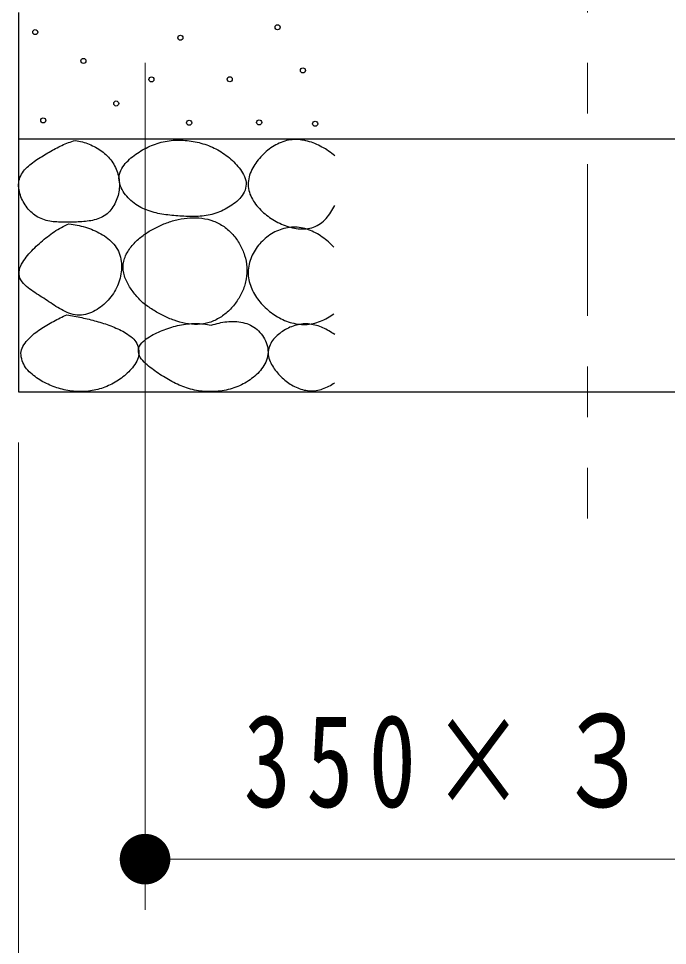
# Model space of a CAD drawing. Units: millimetres on the paper. Extents: x -365 to 0, y -61 to 257.
# Drawn here: x -59.78 to -46.95, y 174.78 to 193.1 of the extents above; entities that cross this region are included whole.
import ezdxf

# ---------------------------------------------------------------- set-up
doc = ezdxf.new("R2010")
doc.units = ezdxf.units.MM
doc.linetypes.add('USER2', pattern=[6, 3, -1, 1, -1])
doc.layers.add('1_20', color=7, linetype='Continuous', lineweight=13)
doc.styles.add('ＭＳ ゴシック', font='')
doc.styles.get('ＭＳ ゴシック').set_extended_font_data('MS Gothic')

# ---------------------------------------------------------------- blocks, each defined once
blk = doc.blocks.new('filled_dot')
at = {"color": 0, "linetype": 'Continuous', "lineweight": -2, "const_width": 1.25}
blk.add_lwpolyline([(-0.625, 0, 1), (0.625, 0, 1)], format="xyb", close=True, dxfattribs=at)

msp = doc.modelspace()

# ---------------------------------------------------------------- linework, layer by layer
at = {"layer": '1_20', "linetype": 'USER2'}
msp.add_line((-48.527, 232.223), (-48.527, 183.223), dxfattribs=at)
at = {"layer": '1_20', "lineweight": 25}
for p, q in [((-59.777, 193.223), (-59.777, 185.723)), ((-59.777, 190.723), (-37.277, 190.723)), ((-59.777, 185.723), (-37.277, 185.723))]:
    msp.add_line(p, q, dxfattribs=at)
at = {"layer": '1_20'}
for p, q in [((-57.277, 192.223), (-57.277, 175.49)), ((-59.777, 184.723), (-59.777, 166.468)), ((-39.777, 176.49), (-57.277, 176.49))]:
    msp.add_line(p, q, dxfattribs=at)
at = {"layer": '1_20', "lineweight": 25}
for centre in [(-59.447, 192.832), (-54.656, 192.928), (-56.579, 192.721), (-58.496, 192.262), (-55.602, 191.901), (-54.156, 192.076), (-57.15, 191.897), (-57.847, 191.422), (-59.288, 191.089), (-56.405, 191.042), (-55.021, 191.049), (-53.913, 191.022)]:
    msp.add_circle(centre, 0.05, dxfattribs=at)
for points, knots in [([(-58.655, 190.693), (-58.7, 190.679), (-58.745, 190.665), (-58.789, 190.649), (-58.834, 190.632), (-58.877, 190.614), (-58.92, 190.594), (-58.963, 190.574), (-59.005, 190.553), (-59.047, 190.531), (-59.089, 190.509), (-59.13, 190.486), (-59.171, 190.462), (-59.212, 190.438), (-59.253, 190.414), (-59.293, 190.389), (-59.333, 190.365), (-59.374, 190.34), (-59.413, 190.313), (-59.452, 190.287), (-59.492, 190.26), (-59.528, 190.231), (-59.565, 190.201), (-59.602, 190.17), (-59.634, 190.136), (-59.666, 190.101), (-59.697, 190.064), (-59.72, 190.023), (-59.742, 189.983), (-59.76, 189.937), (-59.769, 189.891), (-59.778, 189.846), (-59.778, 189.796), (-59.773, 189.75), (-59.769, 189.703), (-59.757, 189.656), (-59.742, 189.612), (-59.728, 189.567), (-59.708, 189.523), (-59.686, 189.482), (-59.663, 189.44), (-59.637, 189.4), (-59.608, 189.363), (-59.579, 189.326), (-59.547, 189.29), (-59.511, 189.259), (-59.476, 189.229), (-59.437, 189.2), (-59.396, 189.177), (-59.355, 189.155), (-59.31, 189.137), (-59.266, 189.122), (-59.221, 189.108), (-59.174, 189.099), (-59.127, 189.091), (-59.081, 189.084), (-59.033, 189.081), (-58.986, 189.078), (-58.939, 189.076), (-58.891, 189.076), (-58.844, 189.076), (-58.797, 189.076), (-58.749, 189.077), (-58.702, 189.078), (-58.655, 189.079), (-58.608, 189.08), (-58.56, 189.083), (-58.513, 189.086), (-58.466, 189.089), (-58.419, 189.095), (-58.372, 189.102), (-58.325, 189.109), (-58.28, 189.121), (-58.234, 189.133), (-58.188, 189.148), (-58.146, 189.168), (-58.104, 189.189), (-58.062, 189.214), (-58.027, 189.244), (-57.991, 189.274), (-57.958, 189.311), (-57.931, 189.348), (-57.903, 189.386), (-57.879, 189.428), (-57.859, 189.471), (-57.839, 189.513), (-57.823, 189.559), (-57.811, 189.604), (-57.799, 189.65), (-57.791, 189.697), (-57.786, 189.744), (-57.782, 189.791), (-57.782, 189.839), (-57.786, 189.885), (-57.791, 189.932), (-57.8, 189.979), (-57.812, 190.025), (-57.825, 190.07), (-57.842, 190.115), (-57.863, 190.157), (-57.883, 190.2), (-57.907, 190.241), (-57.935, 190.279), (-57.962, 190.317), (-57.993, 190.354), (-58.027, 190.387), (-58.06, 190.42), (-58.096, 190.451), (-58.134, 190.479), (-58.172, 190.507), (-58.213, 190.533), (-58.254, 190.556), (-58.295, 190.579), (-58.338, 190.599), (-58.382, 190.617), (-58.426, 190.634), (-58.471, 190.65), (-58.516, 190.662), (-58.562, 190.675), (-58.608, 190.684), (-58.655, 190.693)], [0, 0, 0, 0, 1, 1, 1, 2, 2, 2, 3, 3, 3, 4, 4, 4, 5, 5, 5, 6, 6, 6, 7, 7, 7, 8, 8, 8, 9, 9, 9, 10, 10, 10, 11, 11, 11, 12, 12, 12, 13, 13, 13, 14, 14, 14, 15, 15, 15, 16, 16, 16, 17, 17, 17, 18, 18, 18, 19, 19, 19, 20, 20, 20, 21, 21, 21, 22, 22, 22, 23, 23, 23, 24, 24, 24, 25, 25, 25, 26, 26, 26, 27, 27, 27, 28, 28, 28, 29, 29, 29, 30, 30, 30, 31, 31, 31, 32, 32, 32, 33, 33, 33, 34, 34, 34, 35, 35, 35, 36, 36, 36, 37, 37, 37, 38, 38, 38, 39, 39, 39, 40, 40, 40, 40]), ([(-56.683, 190.698), (-56.736, 190.694), (-56.789, 190.689), (-56.842, 190.68), (-56.894, 190.672), (-56.946, 190.659), (-56.997, 190.645), (-57.048, 190.63), (-57.098, 190.611), (-57.147, 190.591), (-57.196, 190.571), (-57.244, 190.548), (-57.29, 190.523), (-57.337, 190.498), (-57.383, 190.471), (-57.427, 190.441), (-57.471, 190.412), (-57.515, 190.38), (-57.555, 190.346), (-57.595, 190.311), (-57.634, 190.274), (-57.667, 190.233), (-57.701, 190.193), (-57.733, 190.148), (-57.754, 190.1), (-57.775, 190.052), (-57.79, 189.998), (-57.792, 189.947), (-57.793, 189.895), (-57.78, 189.84), (-57.763, 189.791), (-57.745, 189.742), (-57.717, 189.695), (-57.687, 189.651), (-57.657, 189.608), (-57.622, 189.567), (-57.584, 189.53), (-57.547, 189.493), (-57.505, 189.459), (-57.462, 189.429), (-57.418, 189.399), (-57.371, 189.373), (-57.323, 189.35), (-57.276, 189.327), (-57.226, 189.308), (-57.175, 189.292), (-57.125, 189.275), (-57.073, 189.263), (-57.021, 189.251), (-56.969, 189.24), (-56.917, 189.232), (-56.864, 189.225), (-56.812, 189.217), (-56.759, 189.212), (-56.706, 189.207), (-56.653, 189.202), (-56.6, 189.198), (-56.547, 189.195), (-56.494, 189.192), (-56.441, 189.188), (-56.388, 189.187), (-56.335, 189.186), (-56.282, 189.186), (-56.229, 189.189), (-56.176, 189.193), (-56.123, 189.198), (-56.071, 189.206), (-56.018, 189.215), (-55.966, 189.227), (-55.915, 189.242), (-55.865, 189.257), (-55.815, 189.276), (-55.766, 189.297), (-55.718, 189.319), (-55.67, 189.343), (-55.625, 189.37), (-55.579, 189.398), (-55.535, 189.427), (-55.494, 189.461), (-55.453, 189.495), (-55.413, 189.531), (-55.38, 189.572), (-55.348, 189.613), (-55.316, 189.66), (-55.299, 189.708), (-55.282, 189.757), (-55.275, 189.814), (-55.28, 189.865), (-55.285, 189.916), (-55.306, 189.968), (-55.329, 190.016), (-55.351, 190.063), (-55.383, 190.107), (-55.415, 190.149), (-55.447, 190.191), (-55.484, 190.23), (-55.521, 190.268), (-55.559, 190.305), (-55.599, 190.34), (-55.641, 190.373), (-55.682, 190.406), (-55.726, 190.437), (-55.771, 190.465), (-55.816, 190.493), (-55.862, 190.519), (-55.91, 190.542), (-55.958, 190.565), (-56.007, 190.585), (-56.057, 190.603), (-56.107, 190.621), (-56.158, 190.636), (-56.209, 190.649), (-56.261, 190.662), (-56.313, 190.672), (-56.366, 190.68), (-56.418, 190.687), (-56.471, 190.693), (-56.524, 190.696), (-56.577, 190.699), (-56.63, 190.698), (-56.683, 190.698)], [0, 0, 0, 0, 1, 1, 1, 2, 2, 2, 3, 3, 3, 4, 4, 4, 5, 5, 5, 6, 6, 6, 7, 7, 7, 8, 8, 8, 9, 9, 9, 10, 10, 10, 11, 11, 11, 12, 12, 12, 13, 13, 13, 14, 14, 14, 15, 15, 15, 16, 16, 16, 17, 17, 17, 18, 18, 18, 19, 19, 19, 20, 20, 20, 21, 21, 21, 22, 22, 22, 23, 23, 23, 24, 24, 24, 25, 25, 25, 26, 26, 26, 27, 27, 27, 28, 28, 28, 29, 29, 29, 30, 30, 30, 31, 31, 31, 32, 32, 32, 33, 33, 33, 34, 34, 34, 35, 35, 35, 36, 36, 36, 37, 37, 37, 38, 38, 38, 39, 39, 39, 40, 40, 40, 40]), ([(-53.527, 190.388), (-53.567, 190.42), (-53.606, 190.453), (-53.648, 190.482), (-53.69, 190.511), (-53.734, 190.538), (-53.779, 190.562), (-53.824, 190.587), (-53.87, 190.609), (-53.917, 190.628), (-53.964, 190.647), (-54.013, 190.664), (-54.062, 190.677), (-54.112, 190.69), (-54.162, 190.7), (-54.213, 190.705), (-54.264, 190.71), (-54.315, 190.711), (-54.366, 190.707), (-54.417, 190.702), (-54.468, 190.692), (-54.516, 190.678), (-54.565, 190.664), (-54.613, 190.644), (-54.659, 190.621), (-54.704, 190.599), (-54.748, 190.572), (-54.79, 190.543), (-54.832, 190.514), (-54.872, 190.481), (-54.909, 190.447), (-54.947, 190.412), (-54.983, 190.375), (-55.016, 190.337), (-55.049, 190.298), (-55.081, 190.257), (-55.108, 190.214), (-55.136, 190.172), (-55.161, 190.127), (-55.181, 190.08), (-55.201, 190.033), (-55.219, 189.984), (-55.228, 189.934), (-55.237, 189.884), (-55.24, 189.832), (-55.236, 189.781), (-55.232, 189.731), (-55.219, 189.68), (-55.202, 189.633), (-55.184, 189.585), (-55.16, 189.539), (-55.134, 189.495), (-55.107, 189.452), (-55.075, 189.411), (-55.042, 189.373), (-55.009, 189.334), (-54.972, 189.298), (-54.934, 189.264), (-54.896, 189.231), (-54.855, 189.199), (-54.813, 189.17), (-54.771, 189.141), (-54.727, 189.114), (-54.683, 189.09), (-54.638, 189.065), (-54.591, 189.043), (-54.544, 189.024), (-54.497, 189.005), (-54.448, 188.988), (-54.399, 188.975), (-54.35, 188.962), (-54.299, 188.952), (-54.248, 188.947), (-54.198, 188.942), (-54.146, 188.941), (-54.095, 188.946), (-54.045, 188.951), (-53.993, 188.961), (-53.946, 188.979), (-53.899, 188.996), (-53.852, 189.021), (-53.811, 189.05), (-53.769, 189.079), (-53.731, 189.115), (-53.697, 189.152), (-53.662, 189.189), (-53.631, 189.23), (-53.603, 189.273), (-53.574, 189.315), (-53.551, 189.361), (-53.527, 189.406)], [0, 0, 0, 0, 1, 1, 1, 2, 2, 2, 3, 3, 3, 4, 4, 4, 5, 5, 5, 6, 6, 6, 7, 7, 7, 8, 8, 8, 9, 9, 9, 10, 10, 10, 11, 11, 11, 12, 12, 12, 13, 13, 13, 14, 14, 14, 15, 15, 15, 16, 16, 16, 17, 17, 17, 18, 18, 18, 19, 19, 19, 20, 20, 20, 21, 21, 21, 22, 22, 22, 23, 23, 23, 24, 24, 24, 25, 25, 25, 26, 26, 26, 27, 27, 27, 28, 28, 28, 29, 29, 29, 30, 30, 30, 30]), ([(-58.781, 189.046), (-58.832, 189.023), (-58.882, 189), (-58.931, 188.974), (-58.979, 188.947), (-59.027, 188.918), (-59.073, 188.888), (-59.119, 188.857), (-59.164, 188.824), (-59.207, 188.79), (-59.251, 188.756), (-59.293, 188.72), (-59.335, 188.684), (-59.377, 188.648), (-59.418, 188.61), (-59.457, 188.572), (-59.497, 188.533), (-59.536, 188.493), (-59.572, 188.451), (-59.608, 188.409), (-59.644, 188.366), (-59.673, 188.32), (-59.703, 188.274), (-59.734, 188.224), (-59.749, 188.173), (-59.764, 188.121), (-59.773, 188.06), (-59.762, 188.009), (-59.751, 187.958), (-59.715, 187.908), (-59.681, 187.866), (-59.647, 187.824), (-59.601, 187.79), (-59.557, 187.756), (-59.514, 187.722), (-59.467, 187.692), (-59.421, 187.661), (-59.374, 187.631), (-59.327, 187.602), (-59.281, 187.572), (-59.234, 187.542), (-59.188, 187.511), (-59.142, 187.481), (-59.095, 187.45), (-59.05, 187.419), (-59.002, 187.39), (-58.955, 187.362), (-58.907, 187.333), (-58.857, 187.31), (-58.807, 187.287), (-58.755, 187.265), (-58.701, 187.254), (-58.648, 187.242), (-58.591, 187.237), (-58.536, 187.242), (-58.482, 187.246), (-58.427, 187.261), (-58.375, 187.279), (-58.323, 187.297), (-58.273, 187.323), (-58.226, 187.352), (-58.179, 187.381), (-58.134, 187.414), (-58.093, 187.451), (-58.051, 187.487), (-58.012, 187.527), (-57.977, 187.57), (-57.941, 187.612), (-57.909, 187.658), (-57.881, 187.705), (-57.853, 187.752), (-57.828, 187.803), (-57.808, 187.854), (-57.788, 187.906), (-57.772, 187.959), (-57.761, 188.013), (-57.75, 188.067), (-57.743, 188.123), (-57.742, 188.178), (-57.741, 188.233), (-57.744, 188.289), (-57.754, 188.343), (-57.765, 188.397), (-57.781, 188.452), (-57.804, 188.501), (-57.828, 188.551), (-57.859, 188.598), (-57.894, 188.641), (-57.928, 188.683), (-57.97, 188.721), (-58.013, 188.756), (-58.056, 188.79), (-58.103, 188.82), (-58.151, 188.848), (-58.199, 188.875), (-58.25, 188.899), (-58.3, 188.92), (-58.351, 188.942), (-58.404, 188.96), (-58.457, 188.976), (-58.51, 188.993), (-58.564, 189.006), (-58.618, 189.018), (-58.672, 189.029), (-58.727, 189.038), (-58.781, 189.046)], [0, 0, 0, 0, 1, 1, 1, 2, 2, 2, 3, 3, 3, 4, 4, 4, 5, 5, 5, 6, 6, 6, 7, 7, 7, 8, 8, 8, 9, 9, 9, 10, 10, 10, 11, 11, 11, 12, 12, 12, 13, 13, 13, 14, 14, 14, 15, 15, 15, 16, 16, 16, 17, 17, 17, 18, 18, 18, 19, 19, 19, 20, 20, 20, 21, 21, 21, 22, 22, 22, 23, 23, 23, 24, 24, 24, 25, 25, 25, 26, 26, 26, 27, 27, 27, 28, 28, 28, 29, 29, 29, 30, 30, 30, 31, 31, 31, 32, 32, 32, 33, 33, 33, 34, 34, 34, 35, 35, 35, 35]), ([(-57.319, 187.481), (-57.255, 187.435), (-57.191, 187.389), (-57.124, 187.347), (-57.057, 187.306), (-56.989, 187.266), (-56.918, 187.231), (-56.848, 187.196), (-56.775, 187.164), (-56.701, 187.138), (-56.627, 187.112), (-56.551, 187.089), (-56.474, 187.075), (-56.397, 187.062), (-56.317, 187.053), (-56.239, 187.056), (-56.161, 187.059), (-56.08, 187.071), (-56.006, 187.094), (-55.932, 187.117), (-55.859, 187.152), (-55.792, 187.193), (-55.726, 187.234), (-55.664, 187.285), (-55.608, 187.34), (-55.552, 187.395), (-55.5, 187.456), (-55.456, 187.521), (-55.412, 187.586), (-55.373, 187.656), (-55.343, 187.728), (-55.313, 187.8), (-55.289, 187.877), (-55.276, 187.954), (-55.263, 188.031), (-55.259, 188.112), (-55.265, 188.19), (-55.27, 188.268), (-55.287, 188.347), (-55.31, 188.421), (-55.333, 188.496), (-55.365, 188.57), (-55.403, 188.638), (-55.442, 188.706), (-55.488, 188.772), (-55.539, 188.83), (-55.591, 188.889), (-55.651, 188.944), (-55.714, 188.988), (-55.778, 189.033), (-55.85, 189.071), (-55.923, 189.099), (-55.996, 189.126), (-56.074, 189.145), (-56.152, 189.155), (-56.229, 189.166), (-56.309, 189.167), (-56.388, 189.163), (-56.466, 189.158), (-56.545, 189.146), (-56.621, 189.129), (-56.698, 189.113), (-56.774, 189.09), (-56.848, 189.063), (-56.922, 189.036), (-56.994, 189.004), (-57.064, 188.968), (-57.134, 188.933), (-57.203, 188.893), (-57.268, 188.848), (-57.332, 188.803), (-57.395, 188.754), (-57.451, 188.7), (-57.507, 188.645), (-57.562, 188.585), (-57.603, 188.519), (-57.644, 188.453), (-57.682, 188.379), (-57.698, 188.304), (-57.714, 188.229), (-57.712, 188.145), (-57.698, 188.07), (-57.683, 187.994), (-57.647, 187.92), (-57.611, 187.851), (-57.574, 187.782), (-57.526, 187.718), (-57.478, 187.656), (-57.429, 187.594), (-57.374, 187.538), (-57.319, 187.481)], [0, 0, 0, 0, 1, 1, 1, 2, 2, 2, 3, 3, 3, 4, 4, 4, 5, 5, 5, 6, 6, 6, 7, 7, 7, 8, 8, 8, 9, 9, 9, 10, 10, 10, 11, 11, 11, 12, 12, 12, 13, 13, 13, 14, 14, 14, 15, 15, 15, 16, 16, 16, 17, 17, 17, 18, 18, 18, 19, 19, 19, 20, 20, 20, 21, 21, 21, 22, 22, 22, 23, 23, 23, 24, 24, 24, 25, 25, 25, 26, 26, 26, 27, 27, 27, 28, 28, 28, 29, 29, 29, 30, 30, 30, 30]), ([(-53.543, 188.582), (-53.579, 188.619), (-53.614, 188.655), (-53.653, 188.689), (-53.691, 188.722), (-53.732, 188.754), (-53.773, 188.783), (-53.815, 188.812), (-53.859, 188.839), (-53.904, 188.863), (-53.949, 188.887), (-53.996, 188.908), (-54.043, 188.926), (-54.091, 188.943), (-54.141, 188.957), (-54.191, 188.966), (-54.241, 188.975), (-54.293, 188.979), (-54.343, 188.978), (-54.394, 188.978), (-54.446, 188.971), (-54.495, 188.96), (-54.545, 188.95), (-54.594, 188.934), (-54.641, 188.915), (-54.688, 188.896), (-54.734, 188.872), (-54.778, 188.846), (-54.821, 188.819), (-54.863, 188.789), (-54.902, 188.756), (-54.94, 188.723), (-54.977, 188.687), (-55.01, 188.649), (-55.044, 188.61), (-55.074, 188.569), (-55.101, 188.526), (-55.128, 188.482), (-55.152, 188.437), (-55.172, 188.39), (-55.192, 188.343), (-55.208, 188.294), (-55.219, 188.244), (-55.23, 188.195), (-55.237, 188.143), (-55.238, 188.093), (-55.239, 188.042), (-55.234, 187.99), (-55.224, 187.94), (-55.215, 187.891), (-55.2, 187.841), (-55.181, 187.794), (-55.163, 187.746), (-55.14, 187.7), (-55.114, 187.656), (-55.089, 187.612), (-55.06, 187.57), (-55.028, 187.53), (-54.997, 187.49), (-54.963, 187.451), (-54.927, 187.415), (-54.891, 187.379), (-54.853, 187.345), (-54.813, 187.313), (-54.773, 187.281), (-54.731, 187.252), (-54.688, 187.225), (-54.644, 187.198), (-54.599, 187.173), (-54.553, 187.152), (-54.507, 187.131), (-54.459, 187.112), (-54.41, 187.097), (-54.361, 187.083), (-54.311, 187.071), (-54.261, 187.064), (-54.211, 187.057), (-54.159, 187.054), (-54.108, 187.056), (-54.057, 187.057), (-54.006, 187.064), (-53.956, 187.075), (-53.907, 187.085), (-53.858, 187.101), (-53.81, 187.119), (-53.763, 187.138), (-53.716, 187.16), (-53.672, 187.185), (-53.627, 187.209), (-53.585, 187.238), (-53.543, 187.267)], [0, 0, 0, 0, 1, 1, 1, 2, 2, 2, 3, 3, 3, 4, 4, 4, 5, 5, 5, 6, 6, 6, 7, 7, 7, 8, 8, 8, 9, 9, 9, 10, 10, 10, 11, 11, 11, 12, 12, 12, 13, 13, 13, 14, 14, 14, 15, 15, 15, 16, 16, 16, 17, 17, 17, 18, 18, 18, 19, 19, 19, 20, 20, 20, 21, 21, 21, 22, 22, 22, 23, 23, 23, 24, 24, 24, 25, 25, 25, 26, 26, 26, 27, 27, 27, 28, 28, 28, 29, 29, 29, 30, 30, 30, 30]), ([(-58.822, 187.249), (-58.912, 187.206), (-59.002, 187.163), (-59.089, 187.116), (-59.176, 187.068), (-59.264, 187.019), (-59.345, 186.962), (-59.426, 186.905), (-59.512, 186.847), (-59.576, 186.774), (-59.64, 186.7), (-59.713, 186.61), (-59.727, 186.521), (-59.74, 186.431), (-59.704, 186.32), (-59.658, 186.238), (-59.612, 186.155), (-59.529, 186.085), (-59.451, 186.024), (-59.374, 185.964), (-59.284, 185.915), (-59.194, 185.873), (-59.105, 185.832), (-59.009, 185.799), (-58.913, 185.775), (-58.817, 185.751), (-58.717, 185.735), (-58.618, 185.73), (-58.52, 185.726), (-58.418, 185.731), (-58.321, 185.748), (-58.224, 185.765), (-58.127, 185.794), (-58.035, 185.832), (-57.944, 185.87), (-57.855, 185.918), (-57.774, 185.975), (-57.693, 186.032), (-57.612, 186.096), (-57.551, 186.172), (-57.489, 186.248), (-57.419, 186.339), (-57.404, 186.429), (-57.388, 186.519), (-57.411, 186.633), (-57.457, 186.712), (-57.504, 186.79), (-57.602, 186.849), (-57.686, 186.901), (-57.769, 186.954), (-57.864, 186.99), (-57.956, 187.027), (-58.048, 187.063), (-58.144, 187.092), (-58.24, 187.119), (-58.335, 187.147), (-58.432, 187.17), (-58.529, 187.191), (-58.626, 187.213), (-58.724, 187.231), (-58.822, 187.249)], [0, 0, 0, 0, 1, 1, 1, 2, 2, 2, 3, 3, 3, 4, 4, 4, 5, 5, 5, 6, 6, 6, 7, 7, 7, 8, 8, 8, 9, 9, 9, 10, 10, 10, 11, 11, 11, 12, 12, 12, 13, 13, 13, 14, 14, 14, 15, 15, 15, 16, 16, 16, 17, 17, 17, 18, 18, 18, 19, 19, 19, 20, 20, 20, 20]), ([(-55.967, 187.042), (-56.019, 187.051), (-56.071, 187.06), (-56.124, 187.065), (-56.176, 187.071), (-56.229, 187.074), (-56.282, 187.074), (-56.335, 187.074), (-56.388, 187.071), (-56.44, 187.066), (-56.493, 187.06), (-56.545, 187.051), (-56.596, 187.041), (-56.648, 187.03), (-56.699, 187.017), (-56.75, 187.002), (-56.801, 186.987), (-56.851, 186.97), (-56.9, 186.951), (-56.95, 186.932), (-56.999, 186.912), (-57.046, 186.89), (-57.094, 186.867), (-57.141, 186.843), (-57.186, 186.814), (-57.23, 186.786), (-57.276, 186.757), (-57.312, 186.72), (-57.349, 186.683), (-57.39, 186.639), (-57.403, 186.592), (-57.416, 186.545), (-57.407, 186.485), (-57.389, 186.438), (-57.371, 186.392), (-57.33, 186.351), (-57.294, 186.312), (-57.259, 186.273), (-57.217, 186.24), (-57.176, 186.207), (-57.135, 186.174), (-57.091, 186.144), (-57.048, 186.114), (-57.004, 186.084), (-56.96, 186.055), (-56.915, 186.027), (-56.87, 185.999), (-56.825, 185.971), (-56.779, 185.946), (-56.733, 185.92), (-56.686, 185.896), (-56.638, 185.874), (-56.59, 185.852), (-56.541, 185.831), (-56.491, 185.814), (-56.442, 185.796), (-56.391, 185.781), (-56.34, 185.769), (-56.288, 185.756), (-56.236, 185.747), (-56.184, 185.74), (-56.132, 185.733), (-56.079, 185.729), (-56.026, 185.728), (-55.973, 185.727), (-55.92, 185.728), (-55.868, 185.732), (-55.815, 185.736), (-55.762, 185.743), (-55.711, 185.753), (-55.659, 185.762), (-55.607, 185.775), (-55.557, 185.79), (-55.506, 185.806), (-55.456, 185.824), (-55.408, 185.845), (-55.36, 185.867), (-55.313, 185.891), (-55.268, 185.918), (-55.223, 185.945), (-55.179, 185.976), (-55.138, 186.009), (-55.097, 186.042), (-55.057, 186.078), (-55.022, 186.117), (-54.987, 186.156), (-54.953, 186.198), (-54.927, 186.243), (-54.9, 186.288), (-54.876, 186.337), (-54.863, 186.388), (-54.849, 186.438), (-54.843, 186.493), (-54.846, 186.544), (-54.85, 186.596), (-54.863, 186.649), (-54.882, 186.698), (-54.9, 186.747), (-54.926, 186.795), (-54.956, 186.838), (-54.986, 186.881), (-55.022, 186.921), (-55.062, 186.955), (-55.101, 186.99), (-55.147, 187.019), (-55.193, 187.042), (-55.24, 187.066), (-55.292, 187.082), (-55.343, 187.094), (-55.394, 187.106), (-55.447, 187.112), (-55.5, 187.114), (-55.552, 187.117), (-55.606, 187.114), (-55.658, 187.109), (-55.711, 187.104), (-55.763, 187.095), (-55.814, 187.084), (-55.866, 187.073), (-55.917, 187.057), (-55.967, 187.042)], [0, 0, 0, 0, 1, 1, 1, 2, 2, 2, 3, 3, 3, 4, 4, 4, 5, 5, 5, 6, 6, 6, 7, 7, 7, 8, 8, 8, 9, 9, 9, 10, 10, 10, 11, 11, 11, 12, 12, 12, 13, 13, 13, 14, 14, 14, 15, 15, 15, 16, 16, 16, 17, 17, 17, 18, 18, 18, 19, 19, 19, 20, 20, 20, 21, 21, 21, 22, 22, 22, 23, 23, 23, 24, 24, 24, 25, 25, 25, 26, 26, 26, 27, 27, 27, 28, 28, 28, 29, 29, 29, 30, 30, 30, 31, 31, 31, 32, 32, 32, 33, 33, 33, 34, 34, 34, 35, 35, 35, 36, 36, 36, 37, 37, 37, 38, 38, 38, 39, 39, 39, 40, 40, 40, 40]), ([(-53.527, 186.855), (-53.564, 186.88), (-53.602, 186.905), (-53.64, 186.927), (-53.679, 186.95), (-53.719, 186.971), (-53.76, 186.989), (-53.801, 187.007), (-53.843, 187.023), (-53.886, 187.035), (-53.929, 187.047), (-53.973, 187.057), (-54.018, 187.062), (-54.062, 187.067), (-54.108, 187.068), (-54.152, 187.065), (-54.196, 187.062), (-54.241, 187.054), (-54.284, 187.043), (-54.328, 187.032), (-54.37, 187.017), (-54.411, 186.999), (-54.453, 186.982), (-54.493, 186.961), (-54.531, 186.938), (-54.569, 186.914), (-54.606, 186.888), (-54.64, 186.859), (-54.674, 186.83), (-54.706, 186.798), (-54.734, 186.763), (-54.762, 186.729), (-54.788, 186.691), (-54.806, 186.65), (-54.824, 186.61), (-54.838, 186.565), (-54.841, 186.521), (-54.845, 186.477), (-54.838, 186.431), (-54.827, 186.388), (-54.816, 186.345), (-54.796, 186.304), (-54.775, 186.264), (-54.754, 186.225), (-54.728, 186.188), (-54.701, 186.152), (-54.674, 186.116), (-54.644, 186.082), (-54.613, 186.05), (-54.583, 186.018), (-54.55, 185.987), (-54.515, 185.958), (-54.481, 185.93), (-54.445, 185.903), (-54.407, 185.879), (-54.369, 185.855), (-54.33, 185.832), (-54.289, 185.814), (-54.249, 185.796), (-54.206, 185.78), (-54.163, 185.768), (-54.12, 185.757), (-54.075, 185.749), (-54.031, 185.746), (-53.986, 185.743), (-53.941, 185.745), (-53.896, 185.751), (-53.852, 185.757), (-53.808, 185.769), (-53.766, 185.783), (-53.724, 185.797), (-53.682, 185.816), (-53.643, 185.836), (-53.603, 185.856), (-53.565, 185.881), (-53.527, 185.905)], [0, 0, 0, 0, 1, 1, 1, 2, 2, 2, 3, 3, 3, 4, 4, 4, 5, 5, 5, 6, 6, 6, 7, 7, 7, 8, 8, 8, 9, 9, 9, 10, 10, 10, 11, 11, 11, 12, 12, 12, 13, 13, 13, 14, 14, 14, 15, 15, 15, 16, 16, 16, 17, 17, 17, 18, 18, 18, 19, 19, 19, 20, 20, 20, 21, 21, 21, 22, 22, 22, 23, 23, 23, 24, 24, 24, 25, 25, 25, 25])]:
    msp.add_open_spline(points, degree=3, knots=knots, dxfattribs=at)

# ---------------------------------------------------------------- block references
at = {"layer": '1_20', "xscale": 0.4, "yscale": 0.4}
msp.add_blockref('filled_dot', (-57.277, 176.49), dxfattribs=at)

# ---------------------------------------------------------------- texts
at = {"layer": '1_20', "insert": (-48.527, 177.49), "char_height": 1.833, "attachment_point": 8, "style": 'ＭＳ ゴシック'}
msp.add_mtext('\\T1.32;\\W0.75;350×３５０', dxfattribs=at)

doc.saveas('drawing.dxf')
